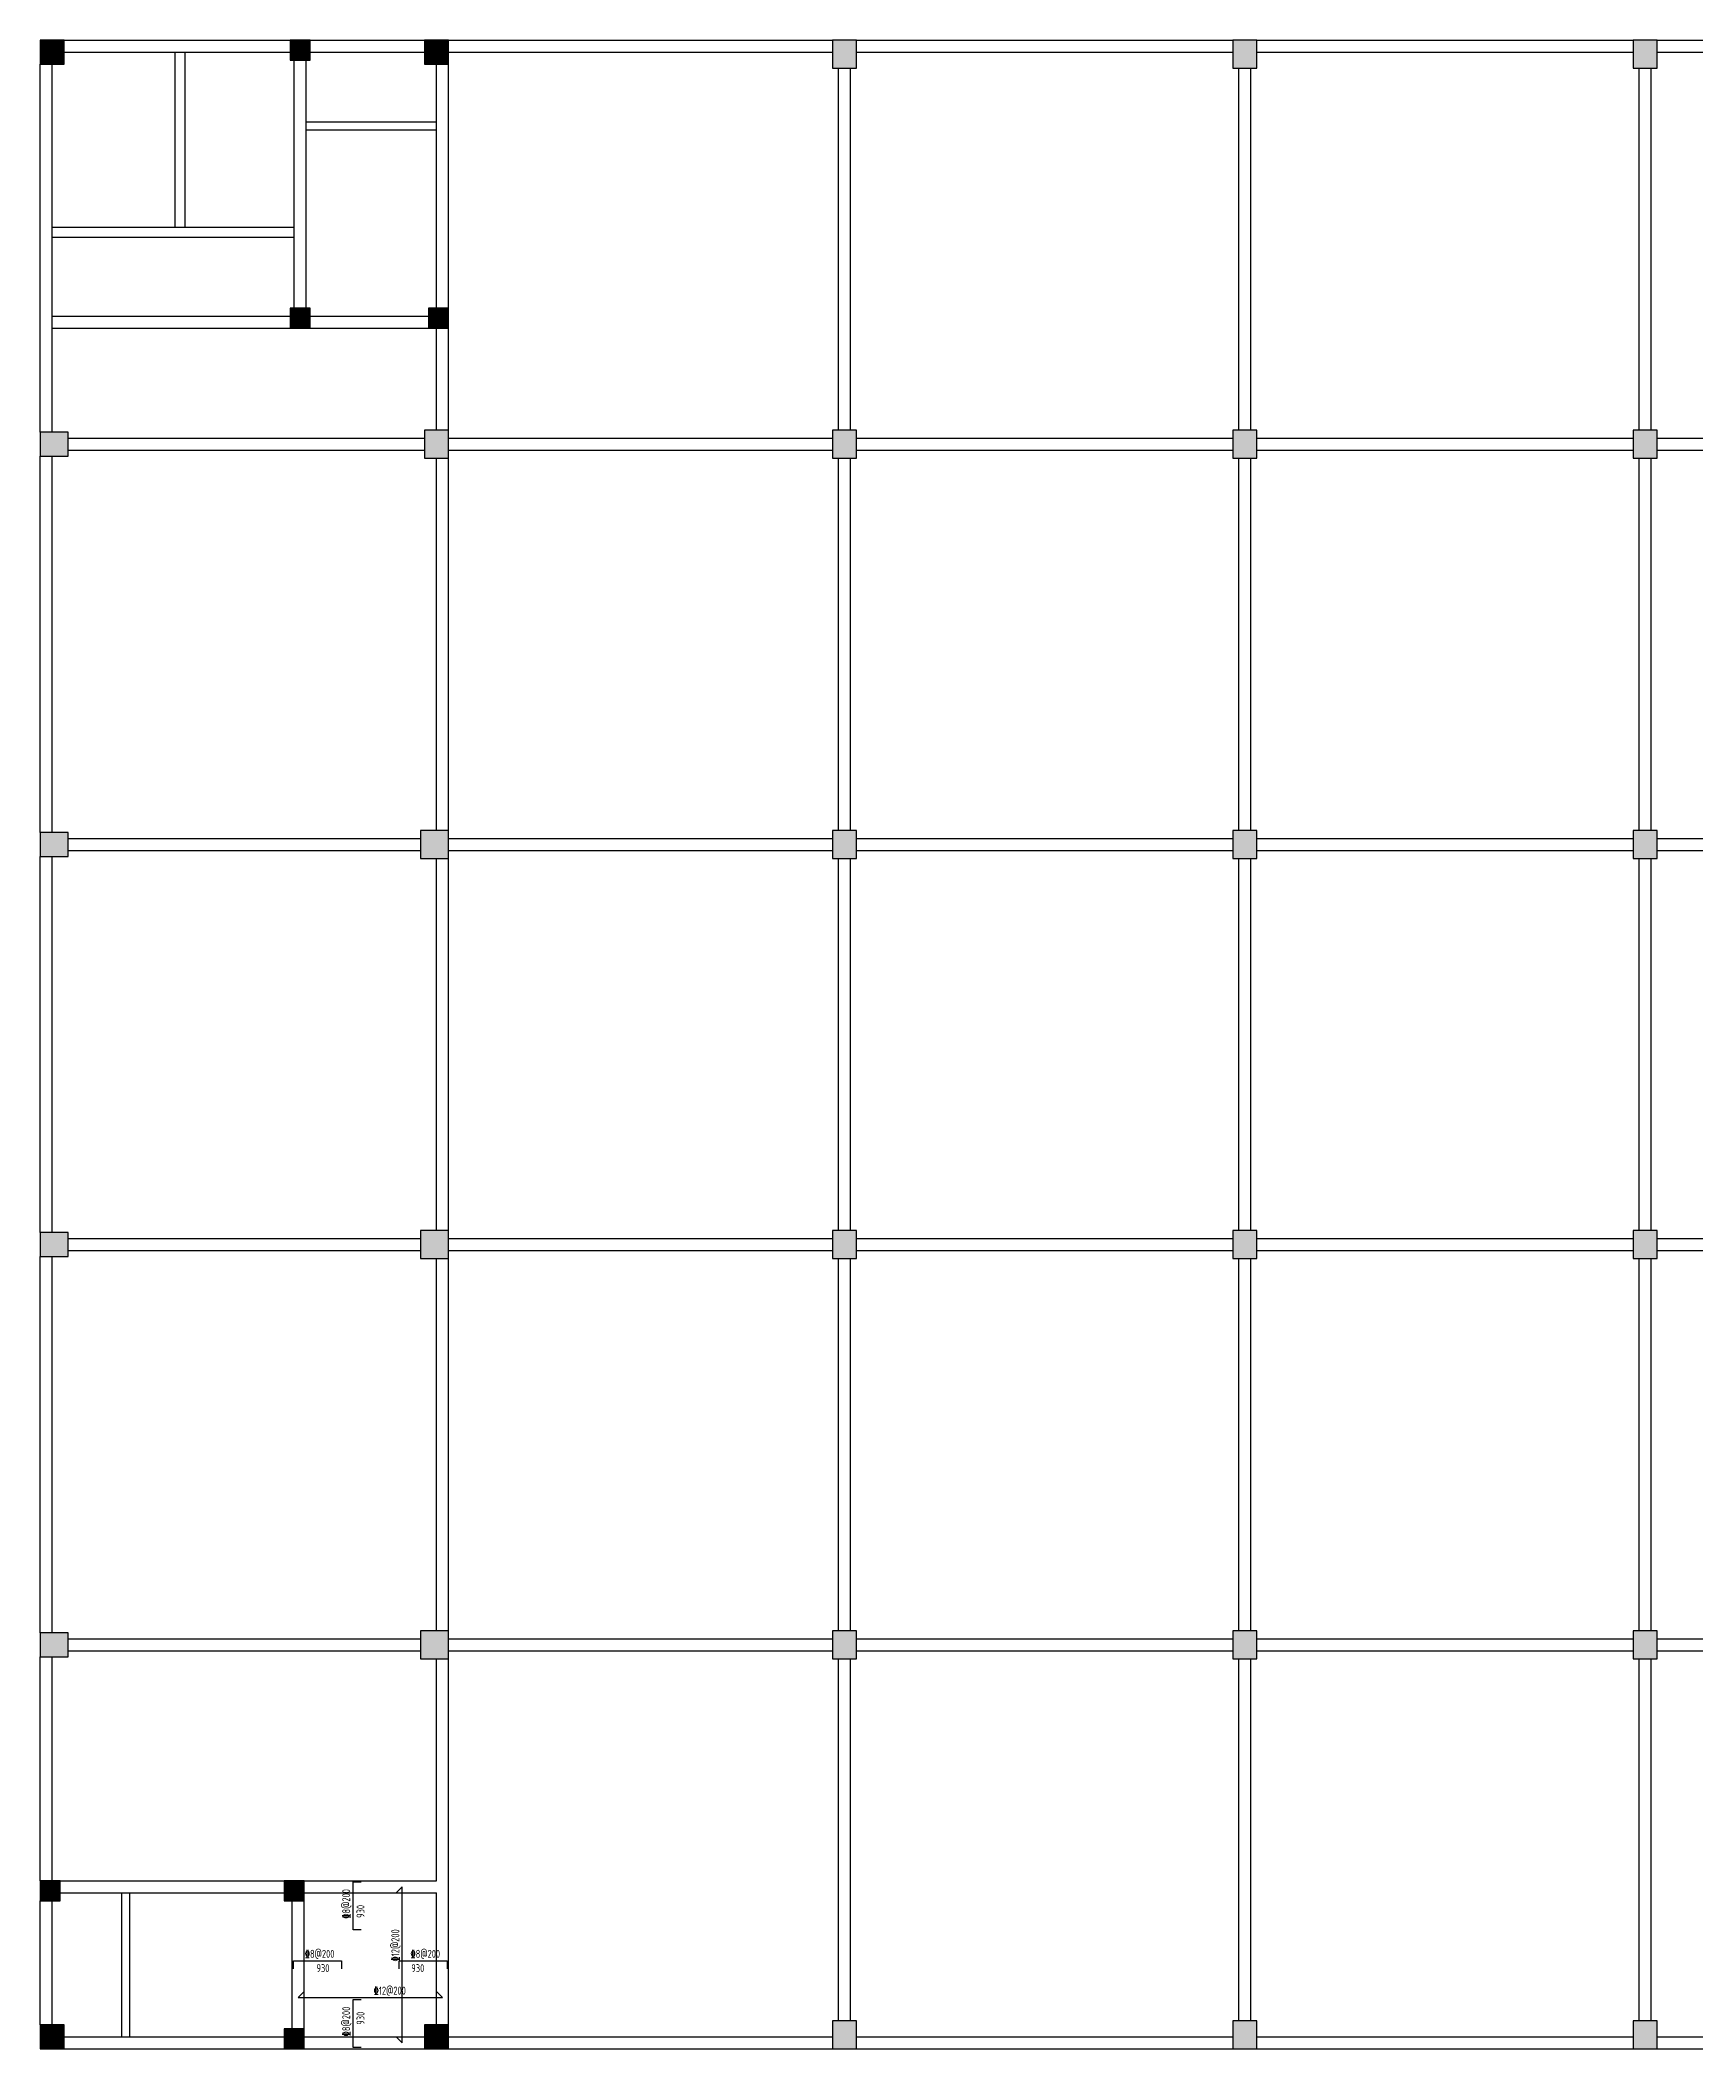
# Model space of a CAD drawing. Extents: x -2331248 to -1198620, y -977263 to -545844.
# Drawn here: x -2028338 to -1986970, y -754075 to -703875 of the extents above; entities that cross this region are included whole.
import ezdxf
from ezdxf.enums import TextEntityAlignment as Align

# ---------------------------------------------------------------- set-up
doc = ezdxf.new("R2010")
doc.units = 0
doc.header["$LTSCALE"] = 1000
doc.header["$MEASUREMENT"] = 0
for name, color, linetype in [('柱', 2, 'CONTINUOUS'), ('柱涂实', 54, 'CONTINUOUS'), ('梁', 4, 'CONTINUOUS'), ('楼板正筋文字', 7, 'CONTINUOUS'), ('楼板正筋钢筋', 24, 'CONTINUOUS'), ('楼板负筋文字', 7, 'CONTINUOUS'), ('楼板负筋标注', 94, 'CONTINUOUS'), ('楼板负筋钢筋', 1, 'CONTINUOUS')]:
    doc.layers.add(name, color=color, linetype=linetype)
doc.styles.add('PkpmHz', font='Pkpmeng', dxfattribs={"width": 0.7, "bigfont": 'hztxt'})

msp = doc.modelspace()

# ---------------------------------------------------------------- hatches: boundary and pattern name
at = {"layer": '柱涂实'}
for points in [[(-2027738, -704475), (-2027738, -703875), (-2028338, -703875), (-2028338, -704475)], [(-2021588, -704375), (-2021588, -703875), (-2022088, -703875), (-2022088, -704375)], [(-2018138, -704475), (-2018138, -703875), (-2018738, -703875), (-2018738, -704475)], [(-2007938, -704575), (-2007938, -703875), (-2008538, -703875), (-2008538, -704575)], [(-1997938, -704575), (-1997938, -703875), (-1998538, -703875), (-1998538, -704575)], [(-1987938, -704575), (-1987938, -703875), (-1988538, -703875), (-1988538, -704575)], [(-2021588, -711075), (-2021588, -710575), (-2022088, -710575), (-2022088, -711075)], [(-2018138, -711075), (-2018138, -710575), (-2018638, -710575), (-2018638, -711075)], [(-2027638, -714275), (-2027638, -713675), (-2028338, -713675), (-2028338, -714275)], [(-2018138, -714325), (-2018138, -713625), (-2018738, -713625), (-2018738, -714325)], [(-2007938, -714325), (-2007938, -713625), (-2008538, -713625), (-2008538, -714325)], [(-1997938, -714325), (-1997938, -713625), (-1998538, -713625), (-1998538, -714325)], [(-1987938, -714325), (-1987938, -713625), (-1988538, -713625), (-1988538, -714325)], [(-2027638, -724275), (-2027638, -723675), (-2028338, -723675), (-2028338, -724275)], [(-2018138, -724325), (-2018138, -723625), (-2018838, -723625), (-2018838, -724325)], [(-2007938, -724325), (-2007938, -723625), (-2008538, -723625), (-2008538, -724325)], [(-1997938, -724325), (-1997938, -723625), (-1998538, -723625), (-1998538, -724325)], [(-1987938, -724325), (-1987938, -723625), (-1988538, -723625), (-1988538, -724325)], [(-2027638, -734275), (-2027638, -733675), (-2028338, -733675), (-2028338, -734275)], [(-2018138, -734325), (-2018138, -733625), (-2018838, -733625), (-2018838, -734325)], [(-2007938, -734325), (-2007938, -733625), (-2008538, -733625), (-2008538, -734325)], [(-1997938, -734325), (-1997938, -733625), (-1998538, -733625), (-1998538, -734325)], [(-1987938, -734325), (-1987938, -733625), (-1988538, -733625), (-1988538, -734325)], [(-2027638, -744275), (-2027638, -743675), (-2028338, -743675), (-2028338, -744275)], [(-2018138, -744325), (-2018138, -743625), (-2018838, -743625), (-2018838, -744325)], [(-2007938, -744325), (-2007938, -743625), (-2008538, -743625), (-2008538, -744325)], [(-1997938, -744325), (-1997938, -743625), (-1998538, -743625), (-1998538, -744325)], [(-1987938, -744325), (-1987938, -743625), (-1988538, -743625), (-1988538, -744325)], [(-2027838, -750375), (-2027838, -749875), (-2028338, -749875), (-2028338, -750375)], [(-2021738, -750375), (-2021738, -749875), (-2022238, -749875), (-2022238, -750375)], [(-2027738, -754075), (-2027738, -753475), (-2028338, -753475), (-2028338, -754075)], [(-2018138, -754075), (-2018138, -753475), (-2018738, -753475), (-2018738, -754075)], [(-2007938, -754075), (-2007938, -753375), (-2008538, -753375), (-2008538, -754075)], [(-1997938, -754075), (-1997938, -753375), (-1998538, -753375), (-1998538, -754075)], [(-1987938, -754075), (-1987938, -753375), (-1988538, -753375), (-1988538, -754075)], [(-2021738, -754075), (-2021738, -753575), (-2022238, -753575), (-2022238, -754075)]]:
    msp.add_hatch(color=256, dxfattribs=at).paths.add_polyline_path(points)

# ---------------------------------------------------------------- linework, layer by layer
at = {"layer": '柱', "ltscale": 1}
for points in [[(-2027738, -704475), (-2027738, -703875), (-2028338, -703875), (-2028338, -704475)], [(-2021588, -704375), (-2021588, -703875), (-2022088, -703875), (-2022088, -704375)], [(-2018138, -704475), (-2018138, -703875), (-2018738, -703875), (-2018738, -704475)], [(-2007938, -704575), (-2007938, -703875), (-2008538, -703875), (-2008538, -704575)], [(-1997938, -704575), (-1997938, -703875), (-1998538, -703875), (-1998538, -704575)], [(-1987938, -704575), (-1987938, -703875), (-1988538, -703875), (-1988538, -704575)], [(-2021588, -711075), (-2021588, -710575), (-2022088, -710575), (-2022088, -711075)], [(-2018138, -711075), (-2018138, -710575), (-2018638, -710575), (-2018638, -711075)], [(-2027638, -714275), (-2027638, -713675), (-2028338, -713675), (-2028338, -714275)], [(-2018138, -714325), (-2018138, -713625), (-2018738, -713625), (-2018738, -714325)], [(-2007938, -714325), (-2007938, -713625), (-2008538, -713625), (-2008538, -714325)], [(-1997938, -714325), (-1997938, -713625), (-1998538, -713625), (-1998538, -714325)], [(-1987938, -714325), (-1987938, -713625), (-1988538, -713625), (-1988538, -714325)], [(-2027638, -724275), (-2027638, -723675), (-2028338, -723675), (-2028338, -724275)], [(-2018138, -724325), (-2018138, -723625), (-2018838, -723625), (-2018838, -724325)], [(-2007938, -724325), (-2007938, -723625), (-2008538, -723625), (-2008538, -724325)], [(-1997938, -724325), (-1997938, -723625), (-1998538, -723625), (-1998538, -724325)], [(-1987938, -724325), (-1987938, -723625), (-1988538, -723625), (-1988538, -724325)], [(-2027638, -734275), (-2027638, -733675), (-2028338, -733675), (-2028338, -734275)], [(-2018138, -734325), (-2018138, -733625), (-2018838, -733625), (-2018838, -734325)], [(-2007938, -734325), (-2007938, -733625), (-2008538, -733625), (-2008538, -734325)], [(-1997938, -734325), (-1997938, -733625), (-1998538, -733625), (-1998538, -734325)], [(-1987938, -734325), (-1987938, -733625), (-1988538, -733625), (-1988538, -734325)], [(-2027638, -744275), (-2027638, -743675), (-2028338, -743675), (-2028338, -744275)], [(-2018138, -744325), (-2018138, -743625), (-2018838, -743625), (-2018838, -744325)], [(-2007938, -744325), (-2007938, -743625), (-2008538, -743625), (-2008538, -744325)], [(-1997938, -744325), (-1997938, -743625), (-1998538, -743625), (-1998538, -744325)], [(-1987938, -744325), (-1987938, -743625), (-1988538, -743625), (-1988538, -744325)], [(-2027838, -750375), (-2027838, -749875), (-2028338, -749875), (-2028338, -750375)], [(-2021738, -750375), (-2021738, -749875), (-2022238, -749875), (-2022238, -750375)], [(-2027738, -754075), (-2027738, -753475), (-2028338, -753475), (-2028338, -754075)], [(-2018138, -754075), (-2018138, -753475), (-2018738, -753475), (-2018738, -754075)], [(-2007938, -754075), (-2007938, -753375), (-2008538, -753375), (-2008538, -754075)], [(-1997938, -754075), (-1997938, -753375), (-1998538, -753375), (-1998538, -754075)], [(-1987938, -754075), (-1987938, -753375), (-1988538, -753375), (-1988538, -754075)], [(-2021738, -754075), (-2021738, -753575), (-2022238, -753575), (-2022238, -754075)]]:
    msp.add_lwpolyline(points, close=True, dxfattribs=at)
at = {"layer": '柱涂实', "linetype": 'Continuous'}
for points in [[(-2027738, -704475), (-2027738, -703875), (-2028338, -703875), (-2028338, -704475)], [(-2021588, -704375), (-2021588, -703875), (-2022088, -703875), (-2022088, -704375)], [(-2018138, -704475), (-2018138, -703875), (-2018738, -703875), (-2018738, -704475)], [(-2007938, -704575), (-2007938, -703875), (-2008538, -703875), (-2008538, -704575)], [(-1997938, -704575), (-1997938, -703875), (-1998538, -703875), (-1998538, -704575)], [(-1987938, -704575), (-1987938, -703875), (-1988538, -703875), (-1988538, -704575)], [(-2021588, -711075), (-2021588, -710575), (-2022088, -710575), (-2022088, -711075)], [(-2018138, -711075), (-2018138, -710575), (-2018638, -710575), (-2018638, -711075)], [(-2027638, -714275), (-2027638, -713675), (-2028338, -713675), (-2028338, -714275)], [(-2018138, -714325), (-2018138, -713625), (-2018738, -713625), (-2018738, -714325)], [(-2007938, -714325), (-2007938, -713625), (-2008538, -713625), (-2008538, -714325)], [(-1997938, -714325), (-1997938, -713625), (-1998538, -713625), (-1998538, -714325)], [(-1987938, -714325), (-1987938, -713625), (-1988538, -713625), (-1988538, -714325)], [(-2027638, -724275), (-2027638, -723675), (-2028338, -723675), (-2028338, -724275)], [(-2018138, -724325), (-2018138, -723625), (-2018838, -723625), (-2018838, -724325)], [(-2007938, -724325), (-2007938, -723625), (-2008538, -723625), (-2008538, -724325)], [(-1997938, -724325), (-1997938, -723625), (-1998538, -723625), (-1998538, -724325)], [(-1987938, -724325), (-1987938, -723625), (-1988538, -723625), (-1988538, -724325)], [(-2027638, -734275), (-2027638, -733675), (-2028338, -733675), (-2028338, -734275)], [(-2018138, -734325), (-2018138, -733625), (-2018838, -733625), (-2018838, -734325)], [(-2007938, -734325), (-2007938, -733625), (-2008538, -733625), (-2008538, -734325)], [(-1997938, -734325), (-1997938, -733625), (-1998538, -733625), (-1998538, -734325)], [(-1987938, -734325), (-1987938, -733625), (-1988538, -733625), (-1988538, -734325)], [(-2027638, -744275), (-2027638, -743675), (-2028338, -743675), (-2028338, -744275)], [(-2018138, -744325), (-2018138, -743625), (-2018838, -743625), (-2018838, -744325)], [(-2007938, -744325), (-2007938, -743625), (-2008538, -743625), (-2008538, -744325)], [(-1997938, -744325), (-1997938, -743625), (-1998538, -743625), (-1998538, -744325)], [(-1987938, -744325), (-1987938, -743625), (-1988538, -743625), (-1988538, -744325)], [(-2027838, -750375), (-2027838, -749875), (-2028338, -749875), (-2028338, -750375)], [(-2021738, -750375), (-2021738, -749875), (-2022238, -749875), (-2022238, -750375)], [(-2027738, -754075), (-2027738, -753475), (-2028338, -753475), (-2028338, -754075)], [(-2018138, -754075), (-2018138, -753475), (-2018738, -753475), (-2018738, -754075)], [(-2007938, -754075), (-2007938, -753375), (-2008538, -753375), (-2008538, -754075)], [(-1997938, -754075), (-1997938, -753375), (-1998538, -753375), (-1998538, -754075)], [(-1987938, -754075), (-1987938, -753375), (-1988538, -753375), (-1988538, -754075)], [(-2021738, -754075), (-2021738, -753575), (-2022238, -753575), (-2022238, -754075)]]:
    msp.add_lwpolyline(points, close=True, dxfattribs=at)
at = {"layer": '梁', "ltscale": 1}
for p, q in [((-2027738, -703875), (-2022088, -703875)), ((-2027738, -704175), (-2022088, -704175)), ((-2024963, -708550), (-2024963, -704175)), ((-2024713, -708550), (-2024713, -704175)), ((-2021588, -703875), (-2018738, -703875)), ((-2021588, -704175), (-2018738, -704175)), ((-2018138, -703875), (-2008538, -703875)), ((-2018138, -704175), (-2008538, -704175)), ((-2007938, -703875), (-1998538, -703875)), ((-2007938, -704175), (-1998538, -704175)), ((-1997938, -703875), (-1988538, -703875)), ((-1997938, -704175), (-1988538, -704175)), ((-1987938, -703875), (-1978538, -703875)), ((-1987938, -704175), (-1978538, -704175)), ((-2028338, -713675), (-2028338, -704475)), ((-2028038, -713675), (-2028038, -704475)), ((-2021988, -710575), (-2021988, -704375)), ((-2021688, -710575), (-2021688, -704375)), ((-2018438, -710575), (-2018438, -704475)), ((-2018138, -710575), (-2018138, -704475)), ((-2008388, -713625), (-2008388, -704575)), ((-2008088, -713625), (-2008088, -704575)), ((-1998388, -713625), (-1998388, -704575)), ((-1998088, -713625), (-1998088, -704575)), ((-1988388, -713625), (-1988388, -704575)), ((-1988088, -713625), (-1988088, -704575)), ((-2021688, -705915), (-2018438, -705915)), ((-2021688, -706115), (-2018438, -706115)), ((-2028038, -708550), (-2021988, -708550)), ((-2028038, -708800), (-2021988, -708800)), ((-2028038, -710775), (-2022088, -710775)), ((-2021588, -710775), (-2018638, -710775)), ((-2028038, -711075), (-2022088, -711075)), ((-2021588, -711075), (-2018638, -711075)), ((-2018438, -713625), (-2018438, -711075)), ((-2018138, -713625), (-2018138, -711075)), ((-2027638, -713825), (-2018738, -713825)), ((-2018138, -713825), (-2008538, -713825)), ((-2007938, -713825), (-1998538, -713825)), ((-1997938, -713825), (-1988538, -713825)), ((-1987938, -713825), (-1978538, -713825)), ((-2028338, -723675), (-2028338, -714275)), ((-2028038, -723675), (-2028038, -714275)), ((-2027638, -714125), (-2018738, -714125)), ((-2018438, -723625), (-2018438, -714325)), ((-2018138, -714125), (-2008538, -714125)), ((-2018138, -723625), (-2018138, -714325)), ((-2008388, -723625), (-2008388, -714325)), ((-2008088, -723625), (-2008088, -714325)), ((-2007938, -714125), (-1998538, -714125)), ((-1998388, -723625), (-1998388, -714325)), ((-1998088, -723625), (-1998088, -714325)), ((-1997938, -714125), (-1988538, -714125)), ((-1988388, -723625), (-1988388, -714325)), ((-1988088, -723625), (-1988088, -714325)), ((-1987938, -714125), (-1978538, -714125)), ((-2027638, -723825), (-2018838, -723825)), ((-2018138, -723825), (-2008538, -723825)), ((-2007938, -723825), (-1998538, -723825)), ((-1997938, -723825), (-1988538, -723825)), ((-1987938, -723825), (-1978538, -723825)), ((-2028338, -733675), (-2028338, -724275)), ((-2028038, -733675), (-2028038, -724275)), ((-2027638, -724125), (-2018838, -724125)), ((-2018438, -733625), (-2018438, -724325)), ((-2018138, -724125), (-2008538, -724125)), ((-2018138, -733625), (-2018138, -724325)), ((-2008388, -733625), (-2008388, -724325)), ((-2008088, -733625), (-2008088, -724325)), ((-2007938, -724125), (-1998538, -724125)), ((-1998388, -733625), (-1998388, -724325)), ((-1998088, -733625), (-1998088, -724325)), ((-1997938, -724125), (-1988538, -724125)), ((-1988388, -733625), (-1988388, -724325)), ((-1988088, -733625), (-1988088, -724325)), ((-1987938, -724125), (-1978538, -724125)), ((-2027638, -733825), (-2018838, -733825)), ((-2018138, -733825), (-2008538, -733825)), ((-2007938, -733825), (-1998538, -733825)), ((-1997938, -733825), (-1988538, -733825)), ((-1987938, -733825), (-1978538, -733825)), ((-2028338, -743675), (-2028338, -734275)), ((-2028038, -743675), (-2028038, -734275)), ((-2027638, -734125), (-2018838, -734125)), ((-2018438, -743625), (-2018438, -734325)), ((-2018138, -734125), (-2008538, -734125)), ((-2018138, -743625), (-2018138, -734325)), ((-2008388, -743625), (-2008388, -734325)), ((-2008088, -743625), (-2008088, -734325)), ((-2007938, -734125), (-1998538, -734125)), ((-1998388, -743625), (-1998388, -734325)), ((-1998088, -743625), (-1998088, -734325)), ((-1997938, -734125), (-1988538, -734125)), ((-1988388, -743625), (-1988388, -734325)), ((-1988088, -743625), (-1988088, -734325)), ((-1987938, -734125), (-1978538, -734125)), ((-2027638, -743825), (-2018838, -743825)), ((-2018138, -743825), (-2008538, -743825)), ((-2007938, -743825), (-1998538, -743825)), ((-1997938, -743825), (-1988538, -743825)), ((-1987938, -743825), (-1978538, -743825)), ((-2028338, -749875), (-2028338, -744275)), ((-2028038, -749875), (-2028038, -744275)), ((-2027638, -744125), (-2018838, -744125)), ((-2018438, -749875), (-2018438, -744325)), ((-2018138, -744125), (-2008538, -744125)), ((-2018138, -749975), (-2018138, -744325)), ((-2008388, -753375), (-2008388, -744325)), ((-2008088, -753375), (-2008088, -744325)), ((-2007938, -744125), (-1998538, -744125)), ((-1998388, -753375), (-1998388, -744325)), ((-1998088, -753375), (-1998088, -744325)), ((-1997938, -744125), (-1988538, -744125)), ((-1988388, -753375), (-1988388, -744325)), ((-1988088, -753375), (-1988088, -744325)), ((-1987938, -744125), (-1978538, -744125)), ((-2027838, -749875), (-2022238, -749875)), ((-2021738, -749875), (-2018438, -749875)), ((-2018138, -753475), (-2018138, -749975)), ((-2028338, -753475), (-2028338, -750375)), ((-2028038, -753475), (-2028038, -750375)), ((-2027838, -750175), (-2022238, -750175)), ((-2026298, -753775), (-2026298, -750175)), ((-2026098, -753775), (-2026098, -750175)), ((-2022038, -753575), (-2022038, -750375)), ((-2021738, -750175), (-2018438, -750175)), ((-2021738, -753575), (-2021738, -750375)), ((-2018438, -753475), (-2018438, -750175)), ((-2027738, -753775), (-2022238, -753775)), ((-2021738, -753775), (-2018738, -753775)), ((-2018138, -753775), (-2008538, -753775)), ((-2007938, -753775), (-1998538, -753775)), ((-1997938, -753775), (-1988538, -753775)), ((-1987938, -753775), (-1978538, -753775)), ((-2027738, -754075), (-2022238, -754075)), ((-2021738, -754075), (-2018738, -754075)), ((-2018138, -754075), (-2008538, -754075)), ((-2007938, -754075), (-1998538, -754075)), ((-1997938, -754075), (-1988538, -754075)), ((-1987938, -754075), (-1978538, -754075))]:
    msp.add_line(p, q, dxfattribs=at)
at = {"layer": '楼板正筋钢筋', "ltscale": 1}
for points in [[(-2019431.4, -753783.6), (-2019290, -753925), (-2019290, -750025), (-2019431.4, -750166.4)], [(-2021746.6, -752653.6), (-2021888, -752795), (-2018288, -752795), (-2018429.4, -752653.6)]]:
    msp.add_lwpolyline(points, dxfattribs=at)
at = {"layer": '楼板负筋钢筋', "ltscale": 1}
for points in [[(-2020318, -751105), (-2020518, -751105), (-2020518, -749905), (-2020318, -749905)], [(-2022008, -752075), (-2022008, -751875), (-2020808, -751875), (-2020808, -752075)], [(-2019368, -752075), (-2019368, -751875), (-2018168, -751875), (-2018168, -752075)], [(-2020318, -754045), (-2020518, -754045), (-2020518, -752845), (-2020318, -752845)]]:
    msp.add_lwpolyline(points, dxfattribs=at)

# ---------------------------------------------------------------- texts
at = {"layer": '楼板正筋文字', "style": 'PkpmHz', "width": 0.75}
msp.add_text('%%13212@200', height=200, rotation=90, dxfattribs=at).set_placement((-2019364.1, -751891.3))
msp.add_text('%%13212@200', height=200, dxfattribs=at).set_placement((-2020004.3, -752720.9))
at = {"layer": '楼板负筋文字', "style": 'PkpmHz', "width": 0.75}
for p in [(-2020592.1, -750821.3), (-2020592.1, -753761.2)]:
    msp.add_text('%%1328@200', height=200, rotation=450, dxfattribs=at).set_placement(p)
for p in [(-2021724.3, -751800.9), (-2019084.3, -751800.9)]:
    msp.add_text('%%1328@200', height=200, dxfattribs=at).set_placement(p)
at = {"layer": '楼板负筋标注', "style": 'PkpmHz', "width": 0.75}
for p in [(-2020433.9, -750640), (-2020433.9, -753310)]:
    msp.add_text('930', height=200, rotation=90, dxfattribs=at).set_placement(p, align=Align.TOP_CENTER)
for p in [(-2021273, -751959.1), (-2018903, -751959.1)]:
    msp.add_text('930', height=200, dxfattribs=at).set_placement(p, align=Align.TOP_CENTER)

doc.saveas('drawing.dxf')
